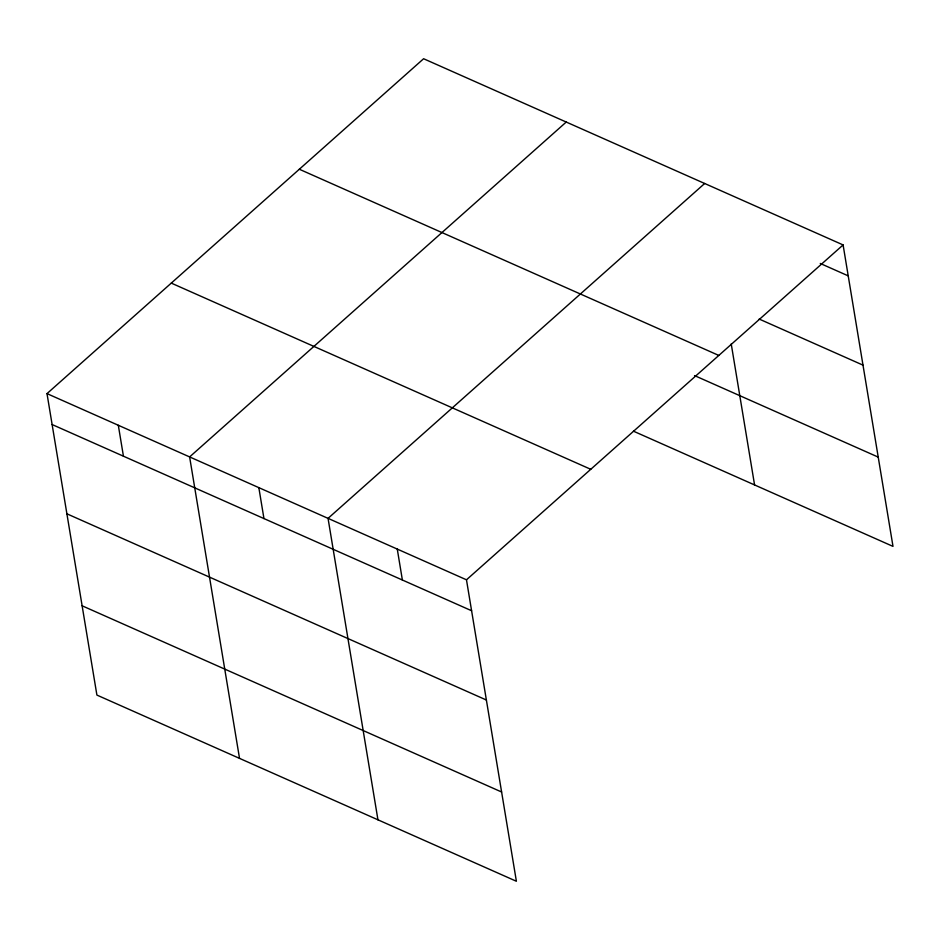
<?xml version="1.0" encoding="UTF-8"?>
<svg xmlns="http://www.w3.org/2000/svg" width="940" height="940" viewBox="0 0 940 940"><rect width="100%" height="100%" fill="white"/><g stroke="black" fill="none" stroke-linecap="round" stroke-linejoin="round"><path stroke-width="1.41" d="M47 393.613L466.475 579.804L516.389 881.262L96.902 695.071L47 393.613L423.611 58.738L843.098 244.929L893 546.387L633.454 431.178M566.244 122.035L189.621 456.922L239.524 758.38M704.671 183.488L328.048 518.363L377.951 819.821M466.475 579.804L843.098 244.929M820.268 263.459L848.209 275.855M759.168 319.048L862.991 365.131M299.331 169.247L718.806 355.438M694.543 375.589L878.218 457.11M171.28 283.105L590.755 469.295M52.123 424.539L471.598 610.741M66.904 513.816L486.38 700.018M82.133 605.795L501.608 791.997M731.226 343.934L754.573 484.946M397.268 549.077L402.379 580.015M258.841 487.637L263.952 518.574M118.311 425.268L123.434 456.194"/></g></svg>
